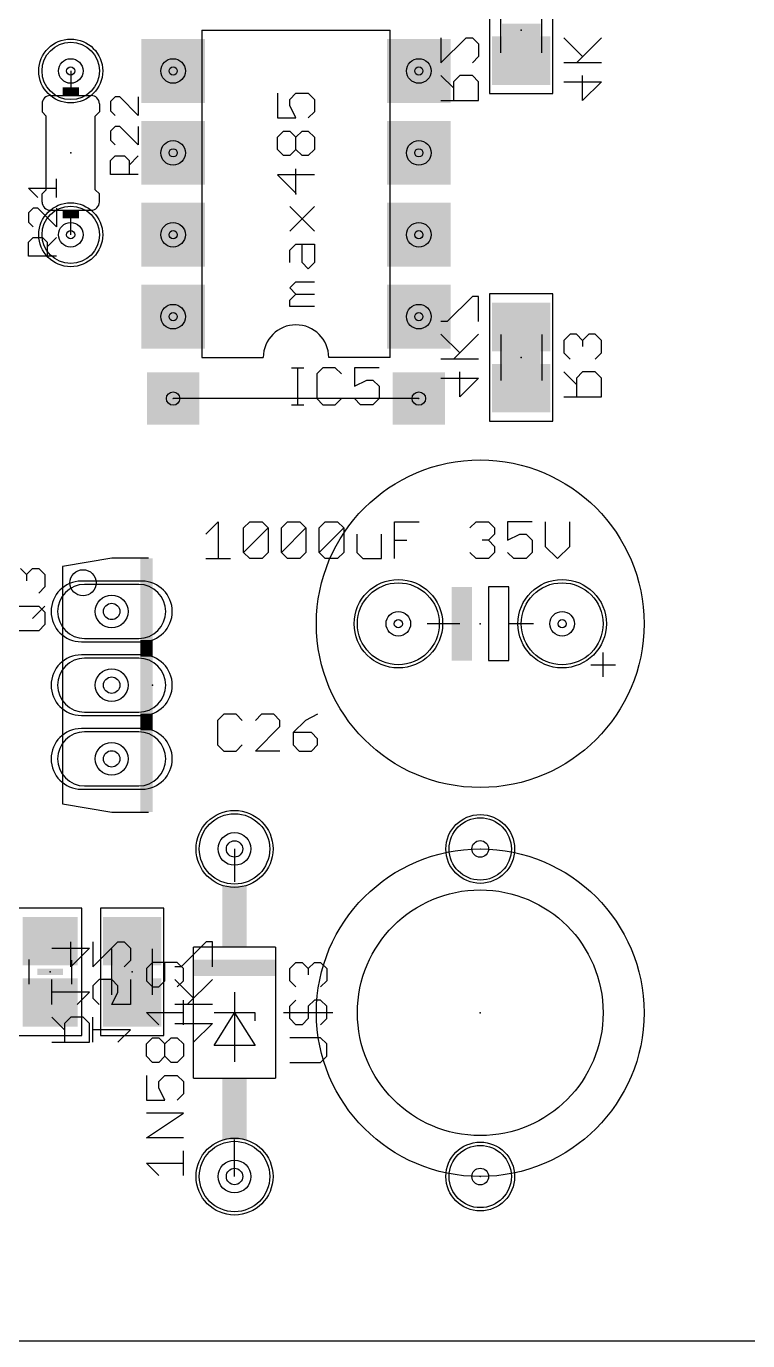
# Model space of a CAD drawing. Extents: x -2 to 128, y 10 to 112.
# Drawn here: x 22.75 to 45.12, y 10.15 to 50.92 of the extents above; entities that cross this region are included whole.
import ezdxf

# ---------------------------------------------------------------- set-up
doc = ezdxf.new("R2010")
doc.units = 0
for name, color, linetype in [('1', 22, 'CONTINUOUS'), ('17', 82, 'CONTINUOUS'), ('18', 82, 'CONTINUOUS'), ('20', 7, 'CONTINUOUS'), ('21', 253, 'CONTINUOUS'), ('23', 7, 'CONTINUOUS'), ('24', 7, 'CONTINUOUS'), ('25', 253, 'CONTINUOUS'), ('26', 253, 'CONTINUOUS'), ('27', 253, 'CONTINUOUS'), ('28', 253, 'CONTINUOUS'), ('29', 253, 'CONTINUOUS'), ('30', 253, 'CONTINUOUS'), ('32', 253, 'CONTINUOUS'), ('36', 253, 'CONTINUOUS'), ('40', 175, 'CONTINUOUS'), ('44', 253, 'CONTINUOUS'), ('51', 253, 'CONTINUOUS'), ('52', 253, 'CONTINUOUS')]:
    doc.layers.add(name, color=color, linetype=linetype)

# ---------------------------------------------------------------- blocks, each defined once
blk = doc.blocks.new('RECT')
blk.add_solid([(-0.5, -0.5), (0.5, -0.5), (-0.5, 0.5), (0.5, 0.5)])
blk = doc.blocks.new('ROUNDP')
blk.add_circle((0, 0), 0.5)
blk = doc.blocks.new('SQUAREP')
blk.add_solid([(-0.5, -0.5), (0.5, -0.5), (-0.5, 0.5), (0.5, 0.5)])
blk = doc.blocks.new('LONGP100')
blk.add_lwpolyline([(-0.5, -0.5), (0.5, -0.5, 1), (0.5, 0.5), (-0.5, 0.5, 1)], format="xyb", close=True)
blk = doc.blocks.new('SQUAREV')
blk.add_solid([(-0.5, -0.5), (0.5, -0.5), (-0.5, 0.5), (0.5, 0.5)])
blk = doc.blocks.new('ROUNDV')
blk.add_circle((0, 0), 0.5)

msp = doc.modelspace()

# ---------------------------------------------------------------- linework, layer by layer
at = {"layer": '1'}
msp.add_line((34.925, 39.37), (27.305, 39.37), dxfattribs=at)
at = {"layer": '20'}
msp.add_line((0.64, 10.1472), (126.35, 10.1472), dxfattribs=at)
at = {"layer": '21'}
for p, q in [((28.194, 50.8), (28.194, 40.64)), ((28.194, 50.8), (34.036, 50.8)), ((34.036, 40.64), (34.036, 50.8)), ((23.241, 48.514), (23.241, 48.26)), ((23.368, 48.133), (23.241, 48.26)), ((23.368, 45.847), (23.368, 48.133)), ((24.892, 48.133), (25.019, 48.26)), ((24.892, 45.847), (24.892, 48.133)), ((25.019, 48.514), (25.019, 48.26)), ((23.368, 45.847), (23.241, 45.72)), ((23.241, 45.466), (23.241, 45.72)), ((24.892, 45.847), (25.019, 45.72)), ((25.019, 45.466), (25.019, 45.72)), ((28.194, 40.64), (30.099, 40.64)), ((34.036, 40.64), (32.131, 40.64)), ((25.4, 34.417), (23.876, 34.163)), ((26.543, 34.417), (25.4, 34.417)), ((23.876, 34.163), (23.876, 33.274)), ((37.719, 33.528), (37.084, 33.528)), ((37.084, 33.528), (37.084, 31.242)), ((37.719, 32.385), (37.719, 33.528)), ((23.876, 32.258), (23.876, 30.988)), ((36.195, 32.385), (35.687, 32.385)), ((37.973, 32.385), (37.719, 32.385)), ((37.719, 31.242), (37.719, 32.385)), ((40.64, 30.734), (40.64, 31.496)), ((37.084, 31.242), (37.719, 31.242)), ((40.259, 31.115), (41.021, 31.115)), ((23.876, 29.972), (23.876, 28.702)), ((23.876, 27.686), (23.876, 26.797)), ((23.876, 26.797), (25.4, 26.543)), ((25.4, 26.543), (26.543, 26.543)), ((27.94, 18.288), (27.94, 22.352)), ((30.48, 22.352), (27.94, 22.352)), ((30.48, 22.352), (30.48, 18.288)), ((29.21, 20.955), (29.21, 20.32)), ((28.575, 19.304), (29.21, 20.32)), ((29.21, 20.32), (28.575, 20.32)), ((29.21, 20.32), (29.21, 18.796)), ((29.21, 20.32), (29.845, 19.304)), ((29.845, 20.32), (29.21, 20.32)), ((29.845, 20.066), (29.845, 20.32)), ((29.845, 19.304), (28.575, 19.304)), ((27.94, 18.288), (30.48, 18.288))]:
    msp.add_line(p, q, dxfattribs=at)
for centre, radius in [((36.83, 32.385), 5.08), ((36.83, 20.32), 5.08), ((36.83, 20.32), 3.81)]:
    msp.add_circle(centre, radius, dxfattribs=at)
for centre, radius, start, end in [((23.495, 48.514), 0.254, 90, 180), ((24.765, 48.514), 0.254, 0, 90), ((23.495, 45.466), 0.254, 180, 270), ((24.765, 45.466), 0.254, 270, 0), ((31.115, 40.64), 1.016, 0, 180)]:
    msp.add_arc(centre, radius, start, end, dxfattribs=at)
at = {"layer": '23'}
for p in [(24.13, 46.99), (31.115, 45.72), (36.83, 32.385), (26.67, 30.48), (29.21, 20.32), (36.83, 20.32)]:
    msp.add_point(p, dxfattribs=at)
at = {"layer": '24'}
for p in [(38.1, 50.8), (38.1, 40.64), (23.495, 21.59), (26.035, 21.59)]:
    msp.add_point(p, dxfattribs=at)
at = {"layer": '25'}
for p, q in [((25.5052, 48.7242), (25.3612, 48.5801)), ((25.3612, 48.5801), (25.3612, 48.292)), ((25.6493, 48.7242), (25.5052, 48.7242)), ((26.2255, 48.148), (25.6493, 48.7242)), ((26.2255, 48.7242), (26.2255, 48.148)), ((25.3612, 48.292), (25.5052, 48.148)), ((25.5052, 47.8121), (25.3612, 47.668)), ((25.6493, 47.8121), (25.5052, 47.8121)), ((26.2255, 47.2358), (25.6493, 47.8121)), ((26.2255, 47.8121), (26.2255, 47.2358)), ((25.3612, 47.668), (25.3612, 47.3799)), ((25.3612, 47.3799), (25.5052, 47.2358)), ((25.3612, 46.7559), (25.5052, 46.8999)), ((25.5052, 46.8999), (25.7933, 46.8999)), ((25.7933, 46.8999), (25.9374, 46.7559)), ((25.9374, 46.6118), (26.2255, 46.8999)), ((25.3612, 46.3237), (25.3612, 46.7559)), ((25.9374, 46.7559), (25.9374, 46.3237)), ((23.6855, 45.608), (23.6855, 46.1842)), ((26.2255, 46.3237), (25.3612, 46.3237)), ((23.1093, 45.608), (22.8212, 45.8961)), ((22.8212, 45.8961), (23.6855, 45.8961)), ((22.9652, 45.2721), (22.8212, 45.128)), ((23.1093, 45.2721), (22.9652, 45.2721)), ((23.6855, 44.6958), (23.1093, 45.2721)), ((23.6855, 45.2721), (23.6855, 44.6958)), ((22.8212, 45.128), (22.8212, 44.8399)), ((22.8212, 44.8399), (22.9652, 44.6958)), ((22.8212, 44.2159), (22.9652, 44.3599)), ((22.8212, 43.7837), (22.8212, 44.2159)), ((22.9652, 44.3599), (23.2533, 44.3599)), ((23.2533, 44.3599), (23.3974, 44.2159)), ((23.3974, 44.0718), (23.6855, 44.3599)), ((23.3974, 44.2159), (23.3974, 43.7837)), ((23.6855, 43.7837), (22.8212, 43.7837)), ((30.9811, 40.3235), (31.3624, 40.3235)), ((31.1718, 39.1795), (31.1718, 40.3235)), ((31.9514, 40.3235), (31.7607, 40.1328)), ((31.7607, 40.1328), (31.7607, 39.3702)), ((32.3327, 40.3235), (31.9514, 40.3235)), ((32.5234, 40.1328), (32.3327, 40.3235)), ((33.6927, 40.3235), (32.9301, 40.3235)), ((32.9301, 40.3235), (32.9301, 39.7515)), ((32.9301, 39.7515), (33.3114, 39.9422)), ((33.3114, 39.9422), (33.5021, 39.9422)), ((33.5021, 39.9422), (33.6927, 39.7515)), ((33.6927, 39.7515), (33.6927, 39.3702)), ((30.9811, 39.1795), (31.3624, 39.1795)), ((31.7607, 39.3702), (31.9514, 39.1795)), ((31.9514, 39.1795), (32.3327, 39.1795)), ((32.3327, 39.1795), (32.5234, 39.3702)), ((33.1208, 39.1795), (32.9301, 39.3702)), ((33.5021, 39.1795), (33.1208, 39.1795)), ((33.6927, 39.3702), (33.5021, 39.1795)), ((22.5673, 34.0992), (22.7579, 33.9085)), ((22.7579, 33.9085), (22.9486, 34.0992)), ((22.7579, 33.9085), (22.7579, 33.7178)), ((22.9486, 34.0992), (23.1392, 34.0992)), ((23.1392, 34.0992), (23.3299, 33.9085)), ((23.3299, 33.9085), (23.3299, 33.5272)), ((23.3299, 33.5272), (23.1392, 33.3365)), ((22.3766, 32.9298), (23.1392, 32.9298)), ((22.9486, 32.5484), (23.3299, 32.9298)), ((23.1392, 32.9298), (23.3299, 32.7391)), ((23.3299, 32.7391), (23.3299, 32.3578)), ((23.3299, 32.3578), (23.1392, 32.1671)), ((23.1392, 32.1671), (22.3766, 32.1671)), ((28.877, 29.5793), (28.6863, 29.3886)), ((28.6863, 29.3886), (28.6863, 28.626)), ((29.2583, 29.5793), (28.877, 29.5793)), ((29.449, 29.3886), (29.2583, 29.5793)), ((30.0464, 29.5793), (29.8557, 29.3886)), ((30.4277, 29.5793), (30.0464, 29.5793)), ((30.6184, 29.3886), (30.4277, 29.5793)), ((30.6184, 29.198), (30.6184, 29.3886)), ((31.4064, 29.3886), (31.0251, 29.0073)), ((31.7877, 29.5793), (31.4064, 29.3886)), ((29.8557, 28.4353), (30.6184, 29.198)), ((31.0251, 29.0073), (31.0251, 28.626)), ((31.5971, 29.0073), (31.0251, 29.0073)), ((31.7877, 28.8166), (31.5971, 29.0073)), ((28.6863, 28.626), (28.877, 28.4353)), ((29.2583, 28.4353), (29.449, 28.626)), ((31.0251, 28.626), (31.2158, 28.4353)), ((31.5971, 28.4353), (31.7877, 28.626)), ((31.7877, 28.626), (31.7877, 28.8166)), ((28.877, 28.4353), (29.2583, 28.4353)), ((30.6184, 28.4353), (29.8557, 28.4353)), ((31.2158, 28.4353), (31.5971, 28.4353)), ((30.9235, 21.6911), (31.1142, 21.8817)), ((30.9235, 21.3098), (30.9235, 21.6911)), ((31.1142, 21.8817), (31.3049, 21.8817)), ((31.3049, 21.8817), (31.4955, 21.6911)), ((31.4955, 21.6911), (31.6862, 21.8817)), ((31.4955, 21.6911), (31.4955, 21.5004)), ((31.6862, 21.8817), (31.8768, 21.8817)), ((31.8768, 21.8817), (32.0675, 21.6911)), ((32.0675, 21.6911), (32.0675, 21.3098)), ((31.1142, 21.1191), (30.9235, 21.3098)), ((32.0675, 21.3098), (31.8768, 21.1191)), ((30.9235, 20.5217), (31.1142, 20.7124)), ((30.9235, 20.1404), (30.9235, 20.5217)), ((31.6862, 20.7124), (31.4955, 20.5217)), ((31.4955, 20.5217), (31.4955, 20.1404)), ((31.8768, 20.7124), (31.6862, 20.7124)), ((32.0675, 20.5217), (31.8768, 20.7124)), ((32.0675, 20.1404), (32.0675, 20.5217)), ((30.7329, 20.331), (32.2582, 20.331)), ((31.1142, 19.9497), (30.9235, 20.1404)), ((31.4955, 20.1404), (31.3049, 19.9497)), ((31.8768, 19.9497), (32.0675, 20.1404)), ((31.3049, 19.9497), (31.1142, 19.9497)), ((31.8768, 19.543), (30.9235, 19.543)), ((32.0675, 19.3523), (31.8768, 19.543)), ((32.0675, 18.971), (32.0675, 19.3523)), ((30.9235, 18.7803), (31.8768, 18.7803)), ((31.8768, 18.7803), (32.0675, 18.971))]:
    msp.add_line(p, q, dxfattribs=at)
at = {"layer": '26'}
for p, q in [((35.6108, 50.5616), (35.6108, 49.782)), ((35.6108, 49.782), (36.3904, 50.5616)), ((36.3904, 50.5616), (36.5853, 50.5616)), ((36.5853, 50.5616), (36.7802, 50.3667)), ((36.7802, 50.3667), (36.7802, 49.9769)), ((36.7802, 49.9769), (36.5853, 49.782)), ((36.0006, 49.0024), (35.6108, 49.3922)), ((36.1955, 49.3922), (36.0006, 49.1973)), ((36.5853, 49.3922), (36.1955, 49.3922)), ((36.7802, 49.1973), (36.5853, 49.3922)), ((36.0006, 49.1973), (36.0006, 48.6126)), ((36.7802, 48.6126), (36.7802, 49.1973)), ((35.6108, 48.6126), (36.7802, 48.6126)), ((39.6157, 41.3698), (39.4208, 41.1749)), ((39.8106, 41.3698), (39.6157, 41.3698)), ((40.0055, 41.1749), (39.8106, 41.3698)), ((40.2004, 41.3698), (40.0055, 41.1749)), ((40.3953, 41.3698), (40.2004, 41.3698)), ((40.5902, 41.1749), (40.3953, 41.3698)), ((39.4208, 41.1749), (39.4208, 40.7851)), ((39.4208, 40.7851), (39.6157, 40.5902)), ((40.0055, 41.1749), (40.0055, 40.98)), ((40.3953, 40.5902), (40.5902, 40.7851)), ((40.5902, 40.7851), (40.5902, 41.1749)), ((39.8106, 39.8106), (39.4208, 40.2004)), ((40.0055, 40.2004), (39.8106, 40.0055)), ((39.8106, 40.0055), (39.8106, 39.4208)), ((40.3953, 40.2004), (40.0055, 40.2004)), ((40.5902, 40.0055), (40.3953, 40.2004)), ((40.5902, 39.4208), (40.5902, 40.0055)), ((39.4208, 39.4208), (40.5902, 39.4208)), ((24.1305, 21.7414), (24.1305, 22.521)), ((23.5458, 22.3261), (24.7152, 22.3261)), ((24.7152, 22.3261), (24.1305, 21.7414)), ((23.5458, 20.572), (23.5458, 21.3516)), ((24.7152, 20.9618), (23.5458, 20.9618)), ((24.3254, 20.572), (24.7152, 20.9618)), ((23.9356, 19.7924), (23.5458, 20.1822)), ((24.1305, 20.1822), (23.9356, 19.9873)), ((23.9356, 19.9873), (23.9356, 19.4026)), ((24.5203, 20.1822), (24.1305, 20.1822)), ((24.7152, 19.9873), (24.5203, 20.1822)), ((24.7152, 19.4026), (24.7152, 19.9873)), ((23.5458, 19.4026), (24.7152, 19.4026))]:
    msp.add_line(p, q, dxfattribs=at)
at = {"layer": '27'}
for p, q in [((30.5425, 48.8371), (30.5425, 48.0745)), ((30.9239, 48.6465), (31.1145, 48.8371)), ((30.9239, 48.4558), (30.9239, 48.6465)), ((31.1145, 48.8371), (31.4958, 48.8371)), ((31.4958, 48.8371), (31.6865, 48.6465)), ((31.6865, 48.6465), (31.6865, 48.2651)), ((31.1145, 48.0745), (30.9239, 48.4558)), ((31.6865, 48.2651), (31.4958, 48.0745)), ((30.5425, 48.0745), (31.1145, 48.0745)), ((30.5425, 47.4771), (30.7332, 47.6677)), ((30.5425, 47.0958), (30.5425, 47.4771)), ((30.7332, 47.6677), (30.9239, 47.6677)), ((30.9239, 47.6677), (31.1145, 47.4771)), ((31.1145, 47.4771), (31.3052, 47.6677)), ((31.1145, 47.0958), (31.1145, 47.4771)), ((31.3052, 47.6677), (31.4958, 47.6677)), ((31.4958, 47.6677), (31.6865, 47.4771)), ((31.6865, 47.4771), (31.6865, 47.0958)), ((30.7332, 46.9051), (30.5425, 47.0958)), ((30.9239, 46.9051), (30.7332, 46.9051)), ((31.1145, 47.0958), (30.9239, 46.9051)), ((31.3052, 46.9051), (31.1145, 47.0958)), ((31.4958, 46.9051), (31.3052, 46.9051)), ((31.6865, 47.0958), (31.4958, 46.9051)), ((31.1145, 45.7357), (31.1145, 46.4983)), ((31.6865, 46.3077), (30.5425, 46.3077)), ((30.5425, 46.3077), (31.1145, 45.7357)), ((30.9239, 44.5663), (31.6865, 45.3289)), ((31.6865, 44.5663), (30.9239, 45.3289)), ((30.9239, 43.9689), (31.1145, 44.1595)), ((31.1145, 44.1595), (31.6865, 44.1595)), ((31.3052, 43.5876), (31.3052, 44.1595)), ((31.6865, 44.1595), (31.6865, 43.5876)), ((30.9239, 43.5876), (30.9239, 43.9689)), ((31.4958, 43.3969), (31.3052, 43.5876)), ((31.6865, 43.5876), (31.4958, 43.3969)), ((30.9239, 42.7995), (31.1145, 42.9901)), ((31.1145, 42.9901), (31.6865, 42.9901)), ((31.1145, 42.6088), (30.9239, 42.7995)), ((30.9239, 42.4182), (31.1145, 42.6088)), ((30.9239, 42.2275), (30.9239, 42.4182)), ((31.1145, 42.6088), (31.6865, 42.6088)), ((31.6865, 42.2275), (30.9239, 42.2275)), ((28.3237, 35.1669), (28.705, 35.5483)), ((28.705, 35.5483), (28.705, 34.4043)), ((29.4931, 35.3576), (29.6838, 35.5483)), ((29.6838, 35.5483), (30.0651, 35.5483)), ((30.0651, 35.5483), (30.2558, 35.3576)), ((30.6625, 35.3576), (30.8532, 35.5483)), ((30.8532, 35.5483), (31.2345, 35.5483)), ((31.2345, 35.5483), (31.4252, 35.3576)), ((31.8319, 35.3576), (32.0226, 35.5483)), ((32.0226, 35.5483), (32.4039, 35.5483)), ((32.4039, 35.5483), (32.5945, 35.3576)), ((34.1707, 34.4043), (34.1707, 35.5483)), ((34.1707, 35.5483), (34.9333, 35.5483)), ((36.5095, 35.3576), (36.7001, 35.5483)), ((36.7001, 35.5483), (37.0815, 35.5483)), ((37.0815, 35.5483), (37.2721, 35.3576)), ((38.4415, 35.5483), (37.6789, 35.5483)), ((37.6789, 35.5483), (37.6789, 34.9763)), ((38.8483, 35.5483), (38.8483, 34.7856)), ((39.6109, 34.7856), (39.6109, 35.5483)), ((29.4931, 34.595), (29.4931, 35.3576)), ((29.4931, 34.595), (30.2558, 35.3576)), ((30.2558, 35.3576), (30.2558, 34.595)), ((30.6625, 34.595), (30.6625, 35.3576)), ((30.6625, 34.595), (31.4252, 35.3576)), ((31.4252, 35.3576), (31.4252, 34.595)), ((31.8319, 34.595), (31.8319, 35.3576)), ((31.8319, 34.595), (32.5945, 35.3576)), ((32.5945, 35.3576), (32.5945, 34.595)), ((33.0013, 35.1669), (33.0013, 34.595)), ((33.7639, 34.4043), (33.7639, 35.1669)), ((37.2721, 35.1669), (37.0815, 34.9763)), ((37.2721, 35.3576), (37.2721, 35.1669)), ((37.6789, 34.9763), (38.0602, 35.1669)), ((38.0602, 35.1669), (38.2509, 35.1669)), ((38.2509, 35.1669), (38.4415, 34.9763)), ((34.1707, 34.9763), (34.552, 34.9763)), ((37.0815, 34.9763), (36.8908, 34.9763)), ((37.0815, 34.9763), (37.2721, 34.7856)), ((37.2721, 34.7856), (37.2721, 34.595)), ((38.4415, 34.9763), (38.4415, 34.595)), ((38.8483, 34.7856), (39.2296, 34.4043)), ((39.2296, 34.4043), (39.6109, 34.7856)), ((28.3237, 34.4043), (29.0864, 34.4043)), ((29.6838, 34.4043), (29.4931, 34.595)), ((30.0651, 34.4043), (29.6838, 34.4043)), ((30.2558, 34.595), (30.0651, 34.4043)), ((30.8532, 34.4043), (30.6625, 34.595)), ((31.2345, 34.4043), (30.8532, 34.4043)), ((31.4252, 34.595), (31.2345, 34.4043)), ((32.0226, 34.4043), (31.8319, 34.595)), ((32.4039, 34.4043), (32.0226, 34.4043)), ((32.5945, 34.595), (32.4039, 34.4043)), ((33.0013, 34.595), (33.192, 34.4043)), ((33.192, 34.4043), (33.7639, 34.4043)), ((36.7001, 34.4043), (36.5095, 34.595)), ((37.0815, 34.4043), (36.7001, 34.4043)), ((37.2721, 34.595), (37.0815, 34.4043)), ((37.8695, 34.4043), (37.6789, 34.595)), ((38.2509, 34.4043), (37.8695, 34.4043)), ((38.4415, 34.595), (38.2509, 34.4043)), ((26.6692, 21.8817), (26.4785, 21.6911)), ((26.4785, 21.6911), (26.4785, 21.3098)), ((27.4318, 21.8817), (26.6692, 21.8817)), ((27.0505, 21.3098), (27.0505, 21.8817)), ((27.6225, 21.6911), (27.4318, 21.8817)), ((27.6225, 21.3098), (27.6225, 21.6911)), ((26.4785, 21.3098), (26.6692, 21.1191)), ((26.8599, 21.1191), (27.0505, 21.3098)), ((27.4318, 21.1191), (27.6225, 21.3098)), ((26.6692, 21.1191), (26.8599, 21.1191)), ((27.6225, 19.9497), (27.6225, 20.7123)), ((26.8599, 19.9497), (26.4785, 20.331)), ((26.4785, 20.331), (27.6225, 20.331)), ((26.4785, 19.3523), (26.6692, 19.5429)), ((26.4785, 18.971), (26.4785, 19.3523)), ((26.6692, 19.5429), (26.8599, 19.5429)), ((26.8599, 19.5429), (27.0505, 19.3523)), ((27.0505, 19.3523), (27.2412, 19.5429)), ((27.0505, 18.971), (27.0505, 19.3523)), ((27.2412, 19.5429), (27.4318, 19.5429)), ((27.4318, 19.5429), (27.6225, 19.3523)), ((27.6225, 19.3523), (27.6225, 18.971)), ((26.6692, 18.7803), (26.4785, 18.971)), ((26.8599, 18.7803), (26.6692, 18.7803)), ((27.0505, 18.971), (26.8599, 18.7803)), ((27.2412, 18.7803), (27.0505, 18.971)), ((27.4318, 18.7803), (27.2412, 18.7803)), ((27.6225, 18.971), (27.4318, 18.7803)), ((26.4785, 18.3735), (26.4785, 17.6109)), ((26.8599, 18.1829), (27.0505, 18.3735)), ((27.0505, 18.3735), (27.4318, 18.3735)), ((27.4318, 18.3735), (27.6225, 18.1829)), ((26.8599, 17.9922), (26.8599, 18.1829)), ((27.0505, 17.6109), (26.8599, 17.9922)), ((27.6225, 18.1829), (27.6225, 17.8016)), ((26.4785, 17.6109), (27.0505, 17.6109)), ((27.6225, 17.8016), (27.4318, 17.6109)), ((26.4785, 16.4415), (27.6225, 17.2042)), ((27.6225, 17.2042), (26.4785, 17.2042)), ((27.6225, 16.4415), (26.4785, 16.4415)), ((27.6225, 15.2721), (27.6225, 16.0348)), ((26.8599, 15.2721), (26.4785, 15.6534)), ((26.4785, 15.6534), (27.6225, 15.6534))]:
    msp.add_line(p, q, dxfattribs=at)
at = {"layer": '28'}
for p, q in [((40.0055, 49.9769), (39.4208, 50.5616)), ((39.8106, 49.782), (40.5902, 50.5616)), ((40.5902, 49.782), (39.4208, 49.782)), ((40.0055, 48.6126), (40.0055, 49.3922)), ((39.4208, 49.1973), (40.5902, 49.1973)), ((40.5902, 49.1973), (40.0055, 48.6126)), ((36.5853, 42.5392), (35.8057, 41.7596)), ((36.7802, 42.5392), (36.5853, 42.5392)), ((36.7802, 41.7596), (36.7802, 42.5392)), ((35.8057, 41.7596), (35.6108, 41.7596)), ((36.1955, 40.7851), (35.6108, 41.3698)), ((36.0006, 40.5902), (36.7802, 41.3698)), ((36.7802, 40.5902), (35.6108, 40.5902)), ((35.6108, 40.0055), (36.7802, 40.0055)), ((36.1955, 39.4208), (36.1955, 40.2004)), ((36.7802, 40.0055), (36.1955, 39.4208)), ((24.8158, 22.521), (24.8158, 21.7414)), ((24.8158, 21.7414), (25.5954, 22.521)), ((25.5954, 22.521), (25.7903, 22.521)), ((25.7903, 22.521), (25.9852, 22.3261)), ((28.3303, 22.521), (27.5507, 21.7414)), ((28.5252, 22.521), (28.3303, 22.521)), ((28.5252, 21.7414), (28.5252, 22.521)), ((25.9852, 22.3261), (25.9852, 21.9363)), ((25.9852, 21.9363), (25.7903, 21.7414)), ((27.5507, 21.7414), (27.3558, 21.7414)), ((25.0107, 21.3516), (24.8158, 21.1567)), ((25.4005, 21.3516), (25.0107, 21.3516)), ((25.5954, 21.1567), (25.4005, 21.3516)), ((25.9852, 21.3516), (25.9852, 20.572)), ((27.9405, 20.7669), (27.3558, 21.3516)), ((27.7456, 20.572), (28.5252, 21.3516)), ((24.8158, 21.1567), (24.8158, 20.7669)), ((25.4005, 20.572), (25.5954, 20.9618)), ((25.5954, 20.9618), (25.5954, 21.1567)), ((24.8158, 20.7669), (25.0107, 20.572)), ((25.9852, 20.572), (25.4005, 20.572)), ((28.5252, 20.572), (27.3558, 20.572)), ((24.8158, 19.4026), (24.8158, 20.1822)), ((27.3558, 19.9873), (28.5252, 19.9873)), ((27.9405, 19.4026), (27.9405, 20.1822)), ((28.5252, 19.9873), (27.9405, 19.4026)), ((25.9852, 19.7924), (24.8158, 19.7924)), ((25.5954, 19.4026), (25.9852, 19.7924))]:
    msp.add_line(p, q, dxfattribs=at)
at = {"layer": '40'}
for p, q in [((37.117, 52.773), (37.117, 48.827)), ((39.083, 48.827), (39.083, 52.773)), ((37.117, 48.827), (39.083, 48.827)), ((37.117, 42.613), (37.117, 38.667)), ((39.083, 42.613), (37.117, 42.613)), ((39.083, 38.667), (39.083, 42.613)), ((37.117, 38.667), (39.083, 38.667)), ((24.478, 23.563), (22.512, 23.563)), ((24.478, 19.617), (24.478, 23.563)), ((25.052, 23.563), (25.052, 19.617)), ((27.018, 23.563), (25.052, 23.563)), ((27.018, 19.617), (27.018, 23.563)), ((22.512, 19.617), (24.478, 19.617)), ((25.052, 19.617), (27.018, 19.617))]:
    msp.add_line(p, q, dxfattribs=at)
at = {"layer": '44'}
for centre, radius in [((24.13, 49.53), 0.127), ((27.305, 49.53), 0.127), ((34.925, 49.53), 0.127), ((27.305, 46.99), 0.127), ((34.925, 46.99), 0.127), ((24.13, 44.45), 0.127), ((27.305, 44.45), 0.127), ((34.925, 44.45), 0.127), ((27.305, 41.91), 0.127), ((34.925, 41.91), 0.127), ((27.305, 39.37), 0.005), ((34.925, 39.37), 0.005), ((25.4, 32.766), 0.254), ((34.29, 32.385), 0.127), ((39.37, 32.385), 0.127), ((25.4, 30.48), 0.254), ((25.4, 28.194), 0.254), ((29.21, 25.4), 0.254), ((36.83, 25.4), 0.005), ((29.21, 15.24), 0.254), ((36.83, 15.24), 0.005)]:
    msp.add_circle(centre, radius, dxfattribs=at)
at = {"layer": '51'}
for p, q in [((24.13, 49.53), (24.13, 49.022)), ((23.495, 48.768), (24.765, 48.768)), ((23.495, 45.212), (24.765, 45.212)), ((24.13, 44.45), (24.13, 44.958)), ((23.876, 33.274), (23.876, 32.258)), ((35.687, 32.385), (35.179, 32.385)), ((38.481, 32.385), (37.973, 32.385)), ((23.876, 30.988), (23.876, 29.972)), ((23.876, 28.702), (23.876, 27.686)), ((29.21, 25.4), (29.21, 24.384)), ((29.21, 15.24), (29.21, 16.383))]:
    msp.add_line(p, q, dxfattribs=at)
msp.add_circle((24.511, 33.655), 0.4064, dxfattribs=at)
at = {"layer": '52'}
for p, q in [((37.465, 50.0888), (37.465, 51.5112)), ((38.735, 50.0888), (38.735, 51.5112)), ((37.465, 41.3512), (37.465, 39.9288)), ((38.735, 41.3512), (38.735, 39.9288)), ((25.4, 20.8788), (25.4, 22.3012)), ((26.67, 20.8788), (26.67, 22.3012)), ((22.835, 21.971), (22.835, 21.209)), ((24.155, 21.946), (24.155, 21.209))]:
    msp.add_line(p, q, dxfattribs=at)

# ---------------------------------------------------------------- block references
at = {"layer": '17'}
for name, p, xscale, yscale, rotation in [('ROUNDP', (24.13, 49.53), 1.778, 1.778, 270), ('SQUAREP', (27.305, 49.53), 1.778, 1.778, 180), ('SQUAREP', (34.925, 49.53), 1.778, 1.778, 180), ('ROUNDP', (24.13, 49.53), 0.762, 0.762, 270), ('ROUNDP', (24.13, 49.53), 0.762, 0.762, 270), ('ROUNDP', (24.13, 49.53), 0.762, 0.762, 270), ('ROUNDP', (24.13, 49.53), 0.762, 0.762, 270), ('ROUNDP', (24.13, 49.53), 0.762, 0.762, 270), ('ROUNDP', (24.13, 49.53), 0.762, 0.762, 270), ('ROUNDP', (24.13, 49.53), 0.762, 0.762, 270), ('ROUNDP', (24.13, 49.53), 0.762, 0.762, 270), ('ROUNDP', (24.13, 49.53), 0.762, 0.762, 270), ('ROUNDP', (24.13, 49.53), 0.762, 0.762, 270), ('ROUNDP', (24.13, 49.53), 0.762, 0.762, 270), ('ROUNDP', (24.13, 49.53), 0.762, 0.762, 270), ('ROUNDP', (24.13, 49.53), 0.762, 0.762, 270), ('ROUNDP', (24.13, 49.53), 0.762, 0.762, 270), ('ROUNDP', (27.305, 49.53), 0.762, 0.762, 180), ('ROUNDP', (27.305, 49.53), 0.762, 0.762, 180), ('ROUNDP', (27.305, 49.53), 0.762, 0.762, 180), ('ROUNDP', (27.305, 49.53), 0.762, 0.762, 180), ('ROUNDP', (27.305, 49.53), 0.762, 0.762, 180), ('ROUNDP', (27.305, 49.53), 0.762, 0.762, 180), ('ROUNDP', (27.305, 49.53), 0.762, 0.762, 180), ('ROUNDP', (27.305, 49.53), 0.762, 0.762, 180), ('ROUNDP', (27.305, 49.53), 0.762, 0.762, 180), ('ROUNDP', (27.305, 49.53), 0.762, 0.762, 180), ('ROUNDP', (27.305, 49.53), 0.762, 0.762, 180), ('ROUNDP', (27.305, 49.53), 0.762, 0.762, 180), ('ROUNDP', (27.305, 49.53), 0.762, 0.762, 180), ('ROUNDP', (27.305, 49.53), 0.762, 0.762, 180), ('ROUNDP', (34.925, 49.53), 0.762, 0.762, 180), ('ROUNDP', (34.925, 49.53), 0.762, 0.762, 180), ('ROUNDP', (34.925, 49.53), 0.762, 0.762, 180), ('ROUNDP', (34.925, 49.53), 0.762, 0.762, 180), ('ROUNDP', (34.925, 49.53), 0.762, 0.762, 180), ('ROUNDP', (34.925, 49.53), 0.762, 0.762, 180), ('ROUNDP', (34.925, 49.53), 0.762, 0.762, 180), ('ROUNDP', (34.925, 49.53), 0.762, 0.762, 180), ('ROUNDP', (34.925, 49.53), 0.762, 0.762, 180), ('ROUNDP', (34.925, 49.53), 0.762, 0.762, 180), ('ROUNDP', (34.925, 49.53), 0.762, 0.762, 180), ('ROUNDP', (34.925, 49.53), 0.762, 0.762, 180), ('ROUNDP', (34.925, 49.53), 0.762, 0.762, 180), ('ROUNDP', (34.925, 49.53), 0.762, 0.762, 180), ('SQUAREP', (27.305, 46.99), 1.778, 1.778, 180), ('SQUAREP', (34.925, 46.99), 1.778, 1.778, 180), ('ROUNDP', (27.305, 46.99), 0.762, 0.762, 180), ('ROUNDP', (27.305, 46.99), 0.762, 0.762, 180), ('ROUNDP', (27.305, 46.99), 0.762, 0.762, 180), ('ROUNDP', (27.305, 46.99), 0.762, 0.762, 180), ('ROUNDP', (27.305, 46.99), 0.762, 0.762, 180), ('ROUNDP', (27.305, 46.99), 0.762, 0.762, 180), ('ROUNDP', (27.305, 46.99), 0.762, 0.762, 180), ('ROUNDP', (27.305, 46.99), 0.762, 0.762, 180), ('ROUNDP', (27.305, 46.99), 0.762, 0.762, 180), ('ROUNDP', (27.305, 46.99), 0.762, 0.762, 180), ('ROUNDP', (27.305, 46.99), 0.762, 0.762, 180), ('ROUNDP', (27.305, 46.99), 0.762, 0.762, 180), ('ROUNDP', (27.305, 46.99), 0.762, 0.762, 180), ('ROUNDP', (27.305, 46.99), 0.762, 0.762, 180), ('ROUNDP', (34.925, 46.99), 0.762, 0.762, 180), ('ROUNDP', (34.925, 46.99), 0.762, 0.762, 180), ('ROUNDP', (34.925, 46.99), 0.762, 0.762, 180), ('ROUNDP', (34.925, 46.99), 0.762, 0.762, 180), ('ROUNDP', (34.925, 46.99), 0.762, 0.762, 180), ('ROUNDP', (34.925, 46.99), 0.762, 0.762, 180), ('ROUNDP', (34.925, 46.99), 0.762, 0.762, 180), ('ROUNDP', (34.925, 46.99), 0.762, 0.762, 180), ('ROUNDP', (34.925, 46.99), 0.762, 0.762, 180), ('ROUNDP', (34.925, 46.99), 0.762, 0.762, 180), ('ROUNDP', (34.925, 46.99), 0.762, 0.762, 180), ('ROUNDP', (34.925, 46.99), 0.762, 0.762, 180), ('ROUNDP', (34.925, 46.99), 0.762, 0.762, 180), ('ROUNDP', (34.925, 46.99), 0.762, 0.762, 180), ('ROUNDP', (24.13, 44.45), 1.778, 1.778, 270), ('SQUAREP', (27.305, 44.45), 1.778, 1.778, 180), ('SQUAREP', (34.925, 44.45), 1.778, 1.778, 180), ('ROUNDP', (24.13, 44.45), 0.762, 0.762, 270), ('ROUNDP', (24.13, 44.45), 0.762, 0.762, 270), ('ROUNDP', (24.13, 44.45), 0.762, 0.762, 270), ('ROUNDP', (24.13, 44.45), 0.762, 0.762, 270), ('ROUNDP', (24.13, 44.45), 0.762, 0.762, 270), ('ROUNDP', (24.13, 44.45), 0.762, 0.762, 270), ('ROUNDP', (24.13, 44.45), 0.762, 0.762, 270), ('ROUNDP', (24.13, 44.45), 0.762, 0.762, 270), ('ROUNDP', (24.13, 44.45), 0.762, 0.762, 270), ('ROUNDP', (24.13, 44.45), 0.762, 0.762, 270), ('ROUNDP', (24.13, 44.45), 0.762, 0.762, 270), ('ROUNDP', (24.13, 44.45), 0.762, 0.762, 270), ('ROUNDP', (24.13, 44.45), 0.762, 0.762, 270), ('ROUNDP', (24.13, 44.45), 0.762, 0.762, 270), ('ROUNDP', (27.305, 44.45), 0.762, 0.762, 180), ('ROUNDP', (27.305, 44.45), 0.762, 0.762, 180), ('ROUNDP', (27.305, 44.45), 0.762, 0.762, 180), ('ROUNDP', (27.305, 44.45), 0.762, 0.762, 180), ('ROUNDP', (27.305, 44.45), 0.762, 0.762, 180), ('ROUNDP', (27.305, 44.45), 0.762, 0.762, 180), ('ROUNDP', (27.305, 44.45), 0.762, 0.762, 180), ('ROUNDP', (27.305, 44.45), 0.762, 0.762, 180), ('ROUNDP', (27.305, 44.45), 0.762, 0.762, 180), ('ROUNDP', (27.305, 44.45), 0.762, 0.762, 180), ('ROUNDP', (27.305, 44.45), 0.762, 0.762, 180), ('ROUNDP', (27.305, 44.45), 0.762, 0.762, 180), ('ROUNDP', (27.305, 44.45), 0.762, 0.762, 180), ('ROUNDP', (27.305, 44.45), 0.762, 0.762, 180), ('ROUNDP', (34.925, 44.45), 0.762, 0.762, 180), ('ROUNDP', (34.925, 44.45), 0.762, 0.762, 180), ('ROUNDP', (34.925, 44.45), 0.762, 0.762, 180), ('ROUNDP', (34.925, 44.45), 0.762, 0.762, 180), ('ROUNDP', (34.925, 44.45), 0.762, 0.762, 180), ('ROUNDP', (34.925, 44.45), 0.762, 0.762, 180), ('ROUNDP', (34.925, 44.45), 0.762, 0.762, 180), ('ROUNDP', (34.925, 44.45), 0.762, 0.762, 180), ('ROUNDP', (34.925, 44.45), 0.762, 0.762, 180), ('ROUNDP', (34.925, 44.45), 0.762, 0.762, 180), ('ROUNDP', (34.925, 44.45), 0.762, 0.762, 180), ('ROUNDP', (34.925, 44.45), 0.762, 0.762, 180), ('ROUNDP', (34.925, 44.45), 0.762, 0.762, 180), ('ROUNDP', (34.925, 44.45), 0.762, 0.762, 180), ('SQUAREP', (27.305, 41.91), 1.778, 1.778, 180), ('SQUAREP', (34.925, 41.91), 1.778, 1.778, 180), ('ROUNDP', (27.305, 41.91), 0.762, 0.762, 180), ('ROUNDP', (27.305, 41.91), 0.762, 0.762, 180), ('ROUNDP', (27.305, 41.91), 0.762, 0.762, 180), ('ROUNDP', (27.305, 41.91), 0.762, 0.762, 180), ('ROUNDP', (27.305, 41.91), 0.762, 0.762, 180), ('ROUNDP', (27.305, 41.91), 0.762, 0.762, 180), ('ROUNDP', (27.305, 41.91), 0.762, 0.762, 180), ('ROUNDP', (27.305, 41.91), 0.762, 0.762, 180), ('ROUNDP', (27.305, 41.91), 0.762, 0.762, 180), ('ROUNDP', (27.305, 41.91), 0.762, 0.762, 180), ('ROUNDP', (27.305, 41.91), 0.762, 0.762, 180), ('ROUNDP', (27.305, 41.91), 0.762, 0.762, 180), ('ROUNDP', (27.305, 41.91), 0.762, 0.762, 180), ('ROUNDP', (27.305, 41.91), 0.762, 0.762, 180), ('ROUNDP', (34.925, 41.91), 0.762, 0.762, 180), ('ROUNDP', (34.925, 41.91), 0.762, 0.762, 180), ('ROUNDP', (34.925, 41.91), 0.762, 0.762, 180), ('ROUNDP', (34.925, 41.91), 0.762, 0.762, 180), ('ROUNDP', (34.925, 41.91), 0.762, 0.762, 180), ('ROUNDP', (34.925, 41.91), 0.762, 0.762, 180), ('ROUNDP', (34.925, 41.91), 0.762, 0.762, 180), ('ROUNDP', (34.925, 41.91), 0.762, 0.762, 180), ('ROUNDP', (34.925, 41.91), 0.762, 0.762, 180), ('ROUNDP', (34.925, 41.91), 0.762, 0.762, 180), ('ROUNDP', (34.925, 41.91), 0.762, 0.762, 180), ('ROUNDP', (34.925, 41.91), 0.762, 0.762, 180), ('ROUNDP', (34.925, 41.91), 0.762, 0.762, 180), ('ROUNDP', (34.925, 41.91), 0.762, 0.762, 180), ('ROUNDP', (34.29, 32.385), 2.54, 2.54, 180), ('ROUNDP', (39.37, 32.385), 2.54, 2.54, 180), ('ROUNDP', (34.29, 32.385), 0.762, 0.762, 180), ('ROUNDP', (34.29, 32.385), 0.762, 0.762, 180), ('ROUNDP', (34.29, 32.385), 0.762, 0.762, 180), ('ROUNDP', (34.29, 32.385), 0.762, 0.762, 180), ('ROUNDP', (34.29, 32.385), 0.762, 0.762, 180), ('ROUNDP', (34.29, 32.385), 0.762, 0.762, 180), ('ROUNDP', (34.29, 32.385), 0.762, 0.762, 180), ('ROUNDP', (34.29, 32.385), 0.762, 0.762, 180), ('ROUNDP', (34.29, 32.385), 0.762, 0.762, 180), ('ROUNDP', (34.29, 32.385), 0.762, 0.762, 180), ('ROUNDP', (34.29, 32.385), 0.762, 0.762, 180), ('ROUNDP', (34.29, 32.385), 0.762, 0.762, 180), ('ROUNDP', (34.29, 32.385), 0.762, 0.762, 180), ('ROUNDP', (34.29, 32.385), 0.762, 0.762, 180), ('ROUNDP', (39.37, 32.385), 0.762, 0.762, 180), ('ROUNDP', (39.37, 32.385), 0.762, 0.762, 180), ('ROUNDP', (39.37, 32.385), 0.762, 0.762, 180), ('ROUNDP', (39.37, 32.385), 0.762, 0.762, 180), ('ROUNDP', (39.37, 32.385), 0.762, 0.762, 180), ('ROUNDP', (39.37, 32.385), 0.762, 0.762, 180), ('ROUNDP', (39.37, 32.385), 0.762, 0.762, 180), ('ROUNDP', (39.37, 32.385), 0.762, 0.762, 180), ('ROUNDP', (39.37, 32.385), 0.762, 0.762, 180), ('ROUNDP', (39.37, 32.385), 0.762, 0.762, 180), ('ROUNDP', (39.37, 32.385), 0.762, 0.762, 180), ('ROUNDP', (39.37, 32.385), 0.762, 0.762, 180), ('ROUNDP', (39.37, 32.385), 0.762, 0.762, 180), ('ROUNDP', (39.37, 32.385), 0.762, 0.762, 180), ('ROUNDP', (29.21, 25.4), 2.1844, 2.1844, 270), ('ROUNDP', (36.83, 25.4), 1.9304, 1.9304, 180), ('ROUNDP', (29.21, 25.4), 1.016, 1.016, 270), ('ROUNDP', (29.21, 25.4), 1.016, 1.016, 270), ('ROUNDP', (29.21, 25.4), 1.016, 1.016, 270), ('ROUNDP', (29.21, 25.4), 1.016, 1.016, 270), ('ROUNDP', (29.21, 25.4), 1.016, 1.016, 270), ('ROUNDP', (29.21, 25.4), 1.016, 1.016, 270), ('ROUNDP', (29.21, 25.4), 1.016, 1.016, 270), ('ROUNDP', (29.21, 25.4), 1.016, 1.016, 270), ('ROUNDP', (29.21, 25.4), 1.016, 1.016, 270), ('ROUNDP', (29.21, 25.4), 1.016, 1.016, 270), ('ROUNDP', (29.21, 25.4), 1.016, 1.016, 270), ('ROUNDP', (29.21, 25.4), 1.016, 1.016, 270), ('ROUNDP', (29.21, 25.4), 1.016, 1.016, 270), ('ROUNDP', (29.21, 25.4), 1.016, 1.016, 270), ('ROUNDP', (36.83, 25.4), 0.518, 0.518, 180), ('ROUNDP', (36.83, 25.4), 0.518, 0.518, 180), ('ROUNDP', (36.83, 25.4), 0.518, 0.518, 180), ('ROUNDP', (36.83, 25.4), 0.518, 0.518, 180), ('ROUNDP', (36.83, 25.4), 0.518, 0.518, 180), ('ROUNDP', (36.83, 25.4), 0.518, 0.518, 180), ('ROUNDP', (36.83, 25.4), 0.518, 0.518, 180), ('ROUNDP', (36.83, 25.4), 0.518, 0.518, 180), ('ROUNDP', (36.83, 25.4), 0.518, 0.518, 180), ('ROUNDP', (36.83, 25.4), 0.518, 0.518, 180), ('ROUNDP', (36.83, 25.4), 0.518, 0.518, 180), ('ROUNDP', (36.83, 25.4), 0.518, 0.518, 180), ('ROUNDP', (36.83, 25.4), 0.518, 0.518, 180), ('ROUNDP', (36.83, 25.4), 0.518, 0.518, 180), ('ROUNDP', (29.21, 15.24), 2.1844, 2.1844, 270), ('ROUNDP', (36.83, 15.24), 1.9304, 1.9304, 180), ('ROUNDP', (29.21, 15.24), 1.016, 1.016, 270), ('ROUNDP', (29.21, 15.24), 1.016, 1.016, 270), ('ROUNDP', (29.21, 15.24), 1.016, 1.016, 270), ('ROUNDP', (29.21, 15.24), 1.016, 1.016, 270), ('ROUNDP', (29.21, 15.24), 1.016, 1.016, 270), ('ROUNDP', (29.21, 15.24), 1.016, 1.016, 270), ('ROUNDP', (29.21, 15.24), 1.016, 1.016, 270), ('ROUNDP', (29.21, 15.24), 1.016, 1.016, 270), ('ROUNDP', (29.21, 15.24), 1.016, 1.016, 270), ('ROUNDP', (29.21, 15.24), 1.016, 1.016, 270), ('ROUNDP', (29.21, 15.24), 1.016, 1.016, 270), ('ROUNDP', (29.21, 15.24), 1.016, 1.016, 270), ('ROUNDP', (29.21, 15.24), 1.016, 1.016, 270), ('ROUNDP', (29.21, 15.24), 1.016, 1.016, 270), ('ROUNDP', (36.83, 15.24), 0.518, 0.518, 180), ('ROUNDP', (36.83, 15.24), 0.518, 0.518, 180), ('ROUNDP', (36.83, 15.24), 0.518, 0.518, 180), ('ROUNDP', (36.83, 15.24), 0.518, 0.518, 180), ('ROUNDP', (36.83, 15.24), 0.518, 0.518, 180), ('ROUNDP', (36.83, 15.24), 0.518, 0.518, 180), ('ROUNDP', (36.83, 15.24), 0.518, 0.518, 180), ('ROUNDP', (36.83, 15.24), 0.518, 0.518, 180), ('ROUNDP', (36.83, 15.24), 0.518, 0.518, 180), ('ROUNDP', (36.83, 15.24), 0.518, 0.518, 180), ('ROUNDP', (36.83, 15.24), 0.518, 0.518, 180), ('ROUNDP', (36.83, 15.24), 0.518, 0.518, 180), ('ROUNDP', (36.83, 15.24), 0.518, 0.518, 180), ('ROUNDP', (36.83, 15.24), 0.518, 0.518, 180)]:
    msp.add_blockref(name, p, dxfattribs=dict(at, xscale=xscale, yscale=yscale, rotation=rotation))
for name, p, xscale, yscale in [('LONGP100', (25.4, 32.766), 1.6764, 1.6764), ('ROUNDP', (25.4, 32.766), 1.016, 1.016), ('ROUNDP', (25.4, 32.766), 1.016, 1.016), ('ROUNDP', (25.4, 32.766), 1.016, 1.016), ('ROUNDP', (25.4, 32.766), 1.016, 1.016), ('ROUNDP', (25.4, 32.766), 1.016, 1.016), ('ROUNDP', (25.4, 32.766), 1.016, 1.016), ('ROUNDP', (25.4, 32.766), 1.016, 1.016), ('ROUNDP', (25.4, 32.766), 1.016, 1.016), ('ROUNDP', (25.4, 32.766), 1.016, 1.016), ('ROUNDP', (25.4, 32.766), 1.016, 1.016), ('ROUNDP', (25.4, 32.766), 1.016, 1.016), ('ROUNDP', (25.4, 32.766), 1.016, 1.016), ('ROUNDP', (25.4, 32.766), 1.016, 1.016), ('ROUNDP', (25.4, 32.766), 1.016, 1.016), ('LONGP100', (25.4, 30.48), 1.6764, 1.6764), ('ROUNDP', (25.4, 30.48), 1.016, 1.016), ('ROUNDP', (25.4, 30.48), 1.016, 1.016), ('ROUNDP', (25.4, 30.48), 1.016, 1.016), ('ROUNDP', (25.4, 30.48), 1.016, 1.016), ('ROUNDP', (25.4, 30.48), 1.016, 1.016), ('ROUNDP', (25.4, 30.48), 1.016, 1.016), ('ROUNDP', (25.4, 30.48), 1.016, 1.016), ('ROUNDP', (25.4, 30.48), 1.016, 1.016), ('ROUNDP', (25.4, 30.48), 1.016, 1.016), ('ROUNDP', (25.4, 30.48), 1.016, 1.016), ('ROUNDP', (25.4, 30.48), 1.016, 1.016), ('ROUNDP', (25.4, 30.48), 1.016, 1.016), ('ROUNDP', (25.4, 30.48), 1.016, 1.016), ('ROUNDP', (25.4, 30.48), 1.016, 1.016), ('LONGP100', (25.4, 28.194), 1.6764, 1.6764), ('ROUNDP', (25.4, 28.194), 1.016, 1.016), ('ROUNDP', (25.4, 28.194), 1.016, 1.016), ('ROUNDP', (25.4, 28.194), 1.016, 1.016), ('ROUNDP', (25.4, 28.194), 1.016, 1.016), ('ROUNDP', (25.4, 28.194), 1.016, 1.016), ('ROUNDP', (25.4, 28.194), 1.016, 1.016), ('ROUNDP', (25.4, 28.194), 1.016, 1.016), ('ROUNDP', (25.4, 28.194), 1.016, 1.016), ('ROUNDP', (25.4, 28.194), 1.016, 1.016), ('ROUNDP', (25.4, 28.194), 1.016, 1.016), ('ROUNDP', (25.4, 28.194), 1.016, 1.016), ('ROUNDP', (25.4, 28.194), 1.016, 1.016), ('ROUNDP', (25.4, 28.194), 1.016, 1.016), ('ROUNDP', (25.4, 28.194), 1.016, 1.016)]:
    msp.add_blockref(name, p, dxfattribs=dict(at, xscale=xscale, yscale=yscale))
at = {"layer": '18'}
for name, p, xscale, yscale in [('SQUAREV', (27.305, 39.37), 1.4224, 1.4224), ('SQUAREV', (34.925, 39.37), 1.4224, 1.4224), ('ROUNDV', (27.305, 39.37), 0.4164, 0.4164), ('ROUNDV', (27.305, 39.37), 0.4164, 0.4164), ('ROUNDV', (27.305, 39.37), 0.4164, 0.4164), ('ROUNDV', (27.305, 39.37), 0.4164, 0.4164), ('ROUNDV', (27.305, 39.37), 0.4164, 0.4164), ('ROUNDV', (27.305, 39.37), 0.4164, 0.4164), ('ROUNDV', (27.305, 39.37), 0.4164, 0.4164), ('ROUNDV', (27.305, 39.37), 0.4164, 0.4164), ('ROUNDV', (27.305, 39.37), 0.4164, 0.4164), ('ROUNDV', (27.305, 39.37), 0.4164, 0.4164), ('ROUNDV', (27.305, 39.37), 0.4164, 0.4164), ('ROUNDV', (27.305, 39.37), 0.4164, 0.4164), ('ROUNDV', (27.305, 39.37), 0.4164, 0.4164), ('ROUNDV', (27.305, 39.37), 0.4164, 0.4164), ('ROUNDV', (34.925, 39.37), 0.4164, 0.4164), ('ROUNDV', (34.925, 39.37), 0.4164, 0.4164), ('ROUNDV', (34.925, 39.37), 0.4164, 0.4164), ('ROUNDV', (34.925, 39.37), 0.4164, 0.4164), ('ROUNDV', (34.925, 39.37), 0.4164, 0.4164), ('ROUNDV', (34.925, 39.37), 0.4164, 0.4164), ('ROUNDV', (34.925, 39.37), 0.4164, 0.4164), ('ROUNDV', (34.925, 39.37), 0.4164, 0.4164), ('ROUNDV', (34.925, 39.37), 0.4164, 0.4164), ('ROUNDV', (34.925, 39.37), 0.4164, 0.4164), ('ROUNDV', (34.925, 39.37), 0.4164, 0.4164), ('ROUNDV', (34.925, 39.37), 0.4164, 0.4164), ('ROUNDV', (34.925, 39.37), 0.4164, 0.4164), ('ROUNDV', (34.925, 39.37), 0.4164, 0.4164)]:
    msp.add_blockref(name, p, dxfattribs=dict(at, xscale=xscale, yscale=yscale))
at = {"layer": '21'}
for p, xscale, yscale, rotation in [((26.4795, 34.036), 0.762, 0.381, 270), ((36.2585, 32.385), 0.635, 2.286, 180), ((26.4795, 31.623), 0.508, 0.381, 270), ((26.4795, 29.337), 0.508, 0.381, 270), ((26.4795, 26.924), 0.762, 0.381, 270), ((29.21, 23.3045), 1.905, 0.762, 270), ((29.21, 21.717), 0.508, 2.54, 270), ((29.21, 17.3355), 1.905, 0.762, 270)]:
    msp.add_blockref('RECT', p, dxfattribs=dict(at, xscale=xscale, yscale=yscale, rotation=rotation))
at = {"layer": '29'}
for name, p, xscale, yscale, rotation in [('ROUNDP', (24.13, 49.53), 1.9812, 1.9812, 270), ('SQUAREP', (27.305, 49.53), 1.9812, 1.9812, 180), ('SQUAREP', (34.925, 49.53), 1.9812, 1.9812, 180), ('SQUAREP', (27.305, 46.99), 1.9812, 1.9812, 180), ('SQUAREP', (34.925, 46.99), 1.9812, 1.9812, 180), ('ROUNDP', (24.13, 44.45), 1.9812, 1.9812, 270), ('SQUAREP', (27.305, 44.45), 1.9812, 1.9812, 180), ('SQUAREP', (34.925, 44.45), 1.9812, 1.9812, 180), ('SQUAREP', (27.305, 41.91), 1.9812, 1.9812, 180), ('SQUAREP', (34.925, 41.91), 1.9812, 1.9812, 180), ('ROUNDP', (34.29, 32.385), 2.7432, 2.7432, 180), ('ROUNDP', (39.37, 32.385), 2.7432, 2.7432, 180), ('ROUNDP', (29.21, 25.4), 2.3876, 2.3876, 270), ('ROUNDP', (36.83, 25.4), 2.1336, 2.1336, 180), ('ROUNDP', (29.21, 15.24), 2.3876, 2.3876, 270), ('ROUNDP', (36.83, 15.24), 2.1336, 2.1336, 180)]:
    msp.add_blockref(name, p, dxfattribs=dict(at, xscale=xscale, yscale=yscale, rotation=rotation))
for name, p, xscale, yscale in [('SQUAREV', (27.305, 39.37), 1.6256, 1.6256), ('SQUAREV', (34.925, 39.37), 1.6256, 1.6256), ('LONGP100', (25.4, 32.766), 1.8796, 1.8796), ('LONGP100', (25.4, 30.48), 1.8796, 1.8796), ('LONGP100', (25.4, 28.194), 1.8796, 1.8796)]:
    msp.add_blockref(name, p, dxfattribs=dict(at, xscale=xscale, yscale=yscale))
at = {"layer": '30'}
for name, p, xscale, yscale, rotation in [('RECT', (38.1, 49.85), 1.5032, 1.8032, 270), ('ROUNDP', (24.13, 49.53), 1.9812, 1.9812, 270), ('SQUAREP', (27.305, 49.53), 1.9812, 1.9812, 180), ('SQUAREP', (34.925, 49.53), 1.9812, 1.9812, 180), ('SQUAREP', (27.305, 46.99), 1.9812, 1.9812, 180), ('SQUAREP', (34.925, 46.99), 1.9812, 1.9812, 180), ('ROUNDP', (24.13, 44.45), 1.9812, 1.9812, 270), ('SQUAREP', (27.305, 44.45), 1.9812, 1.9812, 180), ('SQUAREP', (34.925, 44.45), 1.9812, 1.9812, 180), ('SQUAREP', (27.305, 41.91), 1.9812, 1.9812, 180), ('SQUAREP', (34.925, 41.91), 1.9812, 1.9812, 180), ('RECT', (38.1, 41.59), 1.5032, 1.8032, 90), ('RECT', (38.1, 39.69), 1.5032, 1.8032, 90), ('ROUNDP', (34.29, 32.385), 2.7432, 2.7432, 180), ('ROUNDP', (39.37, 32.385), 2.7432, 2.7432, 180), ('ROUNDP', (29.21, 25.4), 2.3876, 2.3876, 270), ('ROUNDP', (36.83, 25.4), 2.1336, 2.1336, 180), ('RECT', (23.495, 22.54), 1.5032, 1.7032, 270), ('RECT', (26.035, 22.54), 1.5032, 1.8032, 270), ('RECT', (23.495, 20.64), 1.5032, 1.7032, 270), ('RECT', (26.035, 20.64), 1.5032, 1.8032, 270), ('ROUNDP', (29.21, 15.24), 2.3876, 2.3876, 270), ('ROUNDP', (36.83, 15.24), 2.1336, 2.1336, 180)]:
    msp.add_blockref(name, p, dxfattribs=dict(at, xscale=xscale, yscale=yscale, rotation=rotation))
for name, p, xscale, yscale in [('SQUAREV', (27.305, 39.37), 1.6256, 1.6256), ('SQUAREV', (34.925, 39.37), 1.6256, 1.6256), ('LONGP100', (25.4, 32.766), 1.8796, 1.8796), ('LONGP100', (25.4, 30.48), 1.8796, 1.8796), ('LONGP100', (25.4, 28.194), 1.8796, 1.8796)]:
    msp.add_blockref(name, p, dxfattribs=dict(at, xscale=xscale, yscale=yscale))
at = {"layer": '32', "xscale": 1.3}
for p, yscale, rotation in [((38.1, 49.85), 1.6, 270), ((38.1, 41.59), 1.6, 90), ((38.1, 39.69), 1.6, 90), ((23.495, 22.54), 1.5, 270), ((26.035, 22.54), 1.6, 270), ((23.495, 20.64), 1.5, 270), ((26.035, 20.64), 1.6, 270)]:
    msp.add_blockref('RECT', p, dxfattribs=dict(at, yscale=yscale, rotation=rotation))
at = {"layer": '36'}
for p, xscale, yscale, rotation in [((38.1, 50.8), 0.3998, 1.1998, 270), ((38.1, 40.64), 0.3998, 1.1998, 90), ((23.495, 21.59), 0.2002, 0.8002, 270), ((26.035, 21.59), 0.3998, 1.1998, 270)]:
    msp.add_blockref('RECT', p, dxfattribs=dict(at, xscale=xscale, yscale=yscale, rotation=rotation))
at = {"layer": '51', "rotation": 270}
for p, xscale, yscale in [((24.13, 48.895), 0.254, 0.508), ((24.13, 45.085), 0.254, 0.508), ((26.4795, 32.766), 1.778, 0.381), ((26.4795, 30.48), 1.778, 0.381), ((26.4795, 28.194), 1.778, 0.381)]:
    msp.add_blockref('RECT', p, dxfattribs=dict(at, xscale=xscale, yscale=yscale))
at = {"layer": '52'}
for p, xscale, yscale, rotation in [((38.1, 49.9364), 0.3556, 1.4224, 270), ((38.1, 41.5036), 0.3556, 1.4224, 90), ((38.1, 39.7764), 0.3556, 1.4224, 90), ((23.4939, 22.3072), 0.7501, 1.4501, 270), ((26.035, 22.4536), 0.3556, 1.4224, 270), ((23.4939, 20.8594), 0.7501, 1.4501, 270), ((26.035, 20.7264), 0.3556, 1.4224, 270)]:
    msp.add_blockref('RECT', p, dxfattribs=dict(at, xscale=xscale, yscale=yscale, rotation=rotation))

doc.saveas('drawing.dxf')
